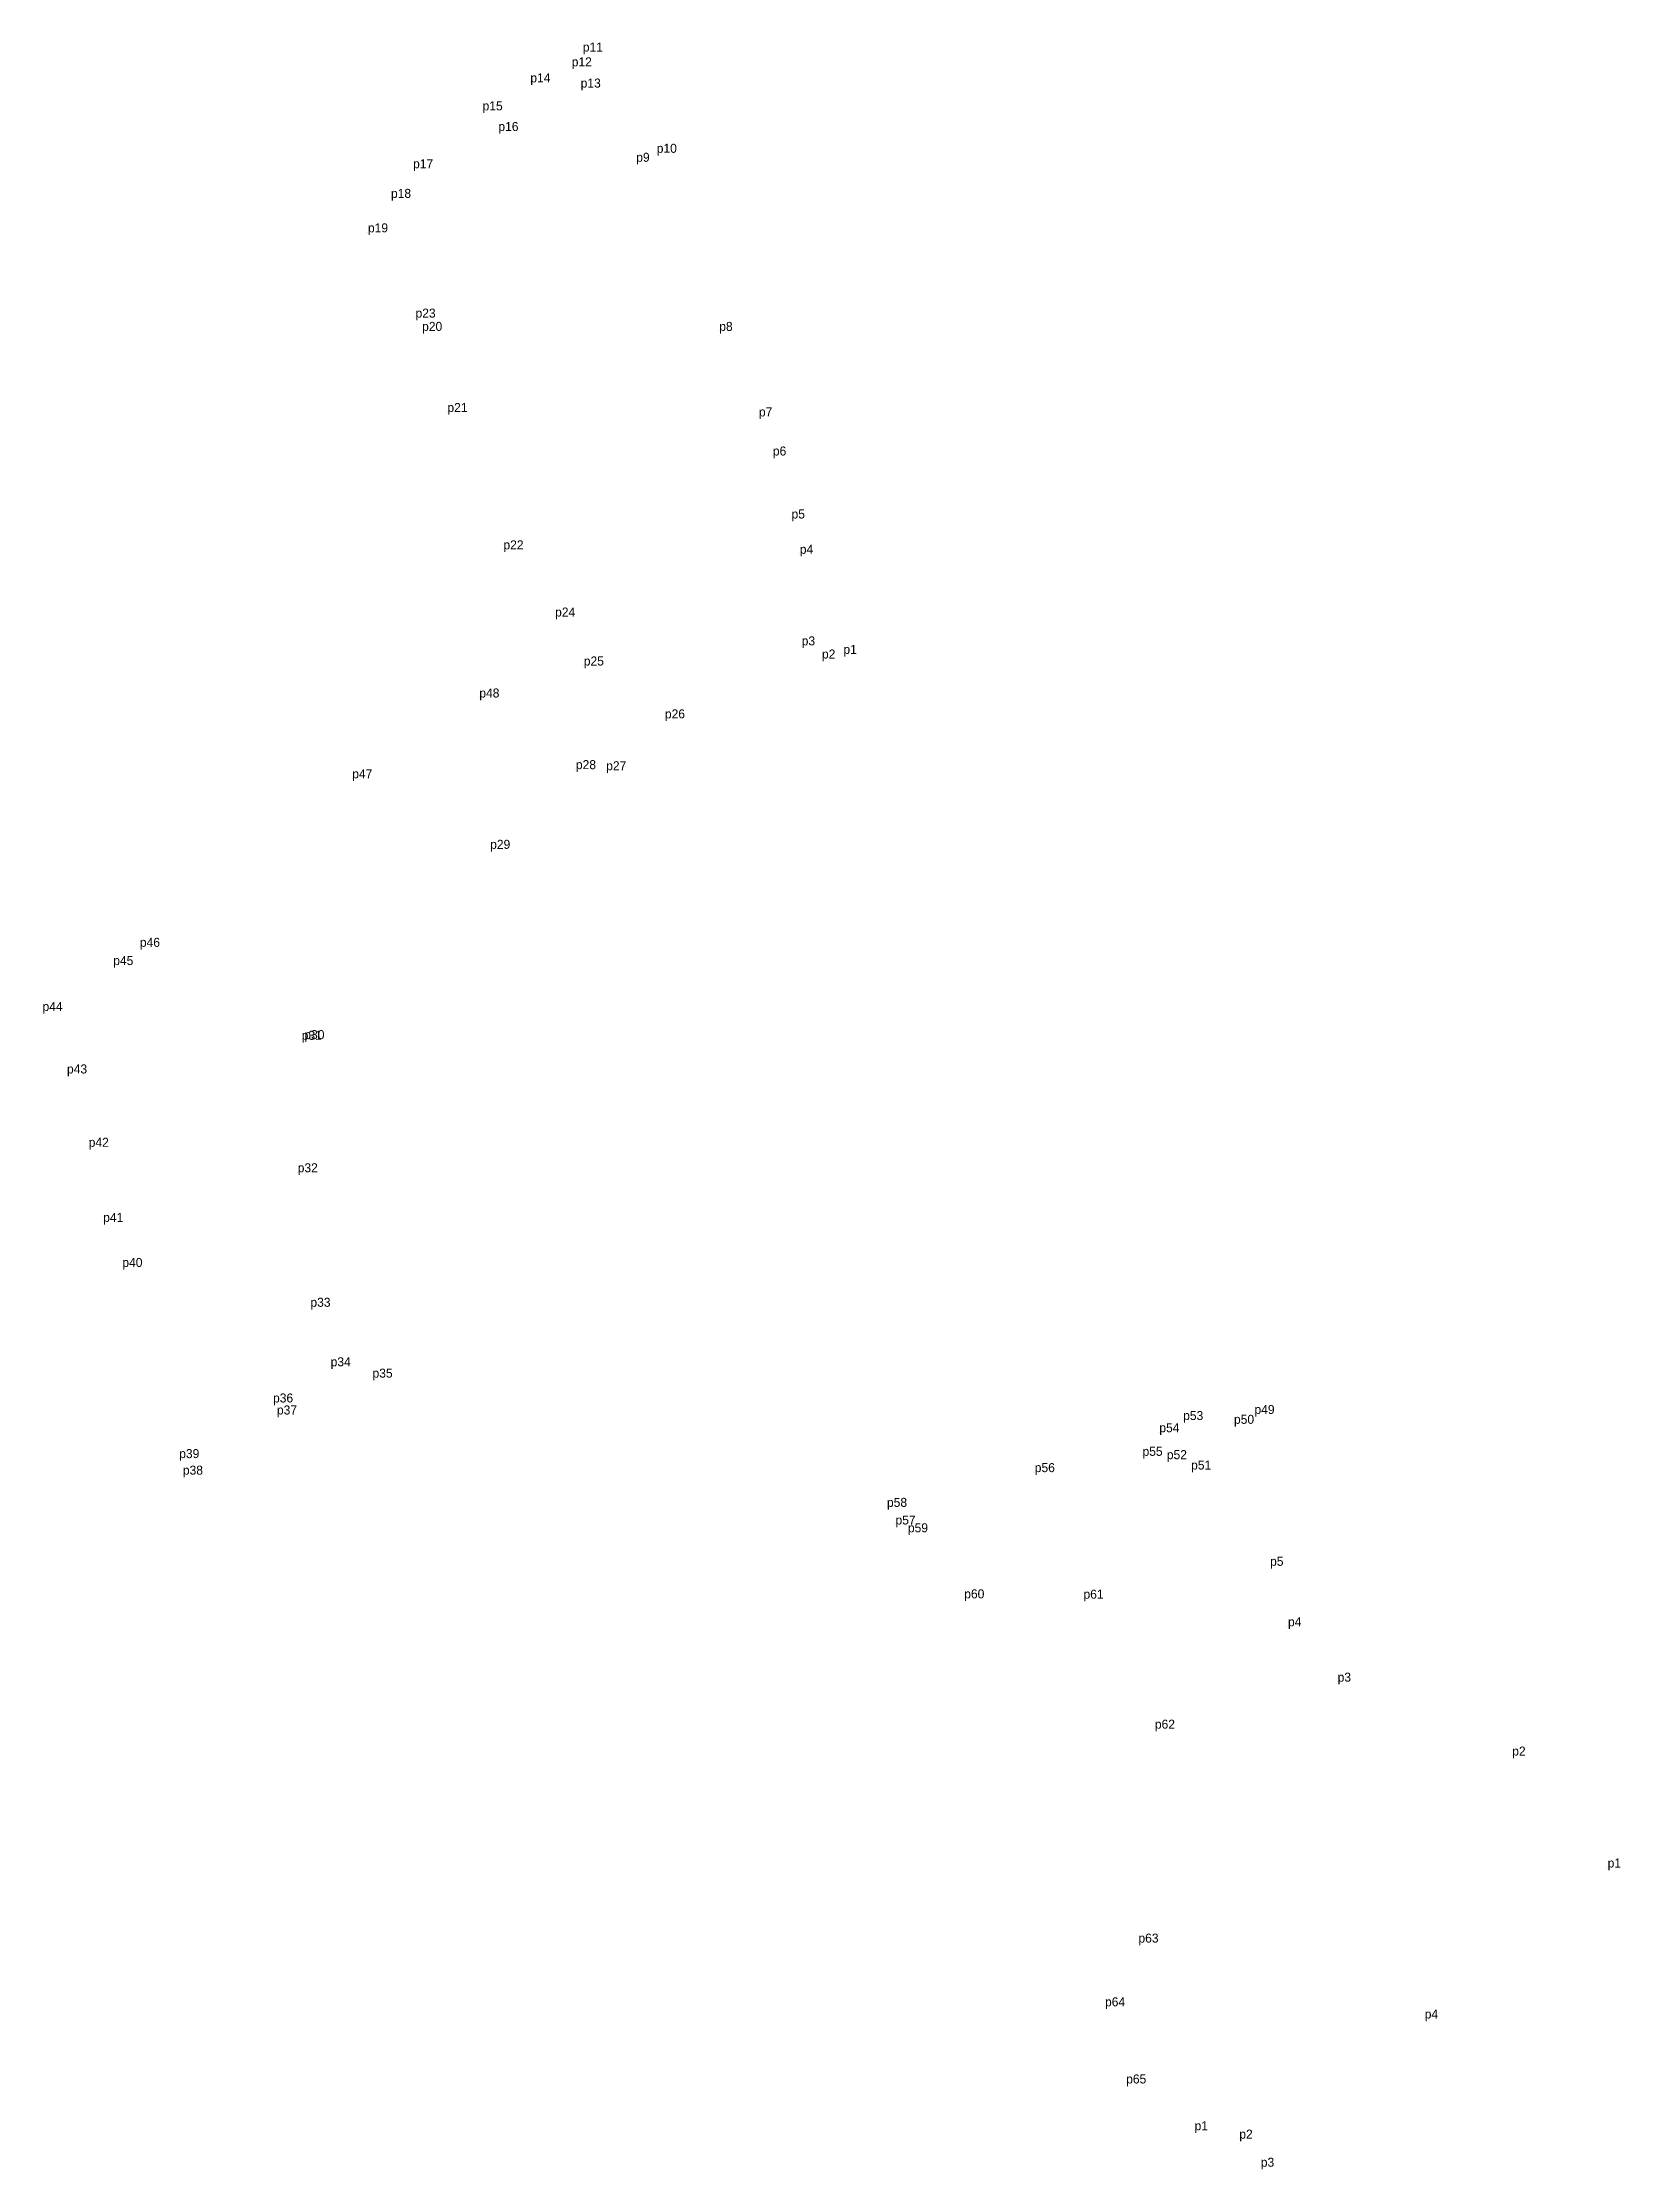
# Model space of a CAD drawing. Extents: x 538663 to 549627, y 1834784 to 1837018.
# Drawn here: x 549312.2 to 549627.5, y 1834784.1 to 1835208.8 of the extents above; entities outside this region: 2.
import ezdxf

# ---------------------------------------------------------------- set-up
doc = ezdxf.new("R2010")
doc.units = 0
doc.layers.add('Level 12', color=7, linetype='Continuous')
doc.layers.add('Level 7', color=7, linetype='Continuous')

msp = doc.modelspace()

# ---------------------------------------------------------------- linework, layer by layer
at = {"layer": 'Level 7'}
for p, q in [((538663.107, 1837016.108), (538663.107, 1837016.108)), ((549417.971, 1835204.077), (549417.971, 1835204.077)), ((549420.182, 1835207.032), (549420.182, 1835207.032)), ((549409.702, 1835200.886), (549409.702, 1835200.886)), ((549419.756, 1835199.838), (549419.756, 1835199.838)), ((549400.16, 1835195.284), (549400.16, 1835195.284)), ((549403.316, 1835191.161), (549403.316, 1835191.161)), ((549434.954, 1835186.814), (549434.954, 1835186.814)), ((549386.277, 1835183.727), (549386.277, 1835183.727)), ((549430.852, 1835185.02), (549430.852, 1835185.02)), ((549381.859, 1835177.808), (549381.859, 1835177.808)), ((549377.258, 1835170.925), (549377.258, 1835170.925)), ((549386.763, 1835153.898), (549386.763, 1835153.898)), ((549388.077, 1835151.248), (549388.077, 1835151.248)), ((549447.44, 1835151.241), (549447.44, 1835151.241)), ((549393.134, 1835135.045), (549393.134, 1835135.045)), ((549455.367, 1835134.168), (549455.367, 1835134.168)), ((549458.148, 1835126.362), (549458.148, 1835126.362)), ((549461.882, 1835113.786), (549461.882, 1835113.786)), ((549404.323, 1835107.623), (549404.323, 1835107.623)), ((549463.534, 1835106.743), (549463.534, 1835106.743)), ((549414.644, 1835094.202), (549414.644, 1835094.202)), ((549463.917, 1835088.451), (549463.917, 1835088.451)), ((549467.959, 1835085.815), (549467.959, 1835085.815)), ((549472.246, 1835086.744), (549472.246, 1835086.744)), ((549420.378, 1835084.428), (549420.378, 1835084.428)), ((549399.511, 1835078.035), (549399.511, 1835078.035)), ((549436.582, 1835073.87), (549436.582, 1835073.87)), ((549418.802, 1835063.728), (549418.802, 1835063.728)), ((549424.858, 1835063.507), (549424.858, 1835063.507)), ((549374.12, 1835061.906), (549374.12, 1835061.906)), ((549401.67, 1835047.815), (549401.67, 1835047.815)), ((549331.696, 1835028.245), (549331.696, 1835028.245)), ((549326.372, 1835024.606), (549326.372, 1835024.606)), ((549312.242, 1835015.426), (549312.242, 1835015.426)), ((549364.022, 1835009.68), (549364.022, 1835009.68)), ((549364.556, 1835009.817), (549364.556, 1835009.817)), ((549317.136, 1835002.959), (549317.136, 1835002.959)), ((549321.466, 1834988.31), (549321.466, 1834988.31)), ((549363.227, 1834983.226), (549363.227, 1834983.226)), ((549324.362, 1834973.314), (549324.362, 1834973.314)), ((549328.195, 1834964.319), (549328.195, 1834964.319)), ((549365.766, 1834956.366), (549365.766, 1834956.366)), ((549369.805, 1834944.482), (549369.805, 1834944.482)), ((549378.173, 1834942.213), (549378.173, 1834942.213)), ((549358.297, 1834937.254), (549358.297, 1834937.254)), ((549359.074, 1834934.856), (549359.074, 1834934.856)), ((549540.124, 1834933.75), (549540.124, 1834933.75)), ((549550.278, 1834932.993), (549550.278, 1834932.993)), ((549554.367, 1834934.96), (549554.367, 1834934.96)), ((549535.365, 1834931.316), (549535.365, 1834931.316)), ((549339.552, 1834926.149), (549339.552, 1834926.149)), ((549510.474, 1834923.347), (549510.474, 1834923.347)), ((549532.001, 1834926.603), (549532.001, 1834926.603)), ((549536.863, 1834925.935), (549536.863, 1834925.935)), ((549541.708, 1834923.861), (549541.708, 1834923.861)), ((549340.283, 1834922.843), (549340.283, 1834922.843)), ((549480.95, 1834916.406), (549480.95, 1834916.406)), ((549482.65, 1834912.882), (549482.65, 1834912.882)), ((549485.129, 1834911.33), (549485.129, 1834911.33)), ((549557.491, 1834904.639), (549557.491, 1834904.639)), ((549496.386, 1834898.139), (549496.386, 1834898.139)), ((549520.207, 1834898.074), (549520.207, 1834898.074)), ((549561.066, 1834892.555), (549561.066, 1834892.555)), ((549570.985, 1834881.504), (549570.985, 1834881.504)), ((549534.471, 1834872.12), (549534.471, 1834872.12)), ((549605.866, 1834866.74), (549605.866, 1834866.74)), ((549624.93, 1834844.393), (549624.93, 1834844.393)), ((549531.191, 1834829.392), (549531.191, 1834829.392)), ((549524.512, 1834816.667), (549524.512, 1834816.667)), ((549588.385, 1834814.23), (549588.385, 1834814.23)), ((549528.736, 1834801.266), (549528.736, 1834801.266)), ((549542.409, 1834791.92), (549542.409, 1834791.92)), ((549551.339, 1834790.251), (549551.339, 1834790.251)), ((549555.635, 1834784.636), (549555.635, 1834784.636))]:
    msp.add_line(p, q, dxfattribs=at)

# ---------------------------------------------------------------- texts
at = {"layer": 'Level 12'}
for s, p in [('p6', (538663.107, 1837016.108)), ('p11', (549420.182, 1835207.032)), ('p12', (549417.971, 1835204.077)), ('p14', (549409.702, 1835200.886)), ('p13', (549419.756, 1835199.838)), ('p15', (549400.16, 1835195.284)), ('p16', (549403.316, 1835191.161)), ('p9', (549430.852, 1835185.02)), ('p10', (549434.954, 1835186.814)), ('p17', (549386.277, 1835183.727)), ('p18', (549381.859, 1835177.808)), ('p19', (549377.258, 1835170.925)), ('p23', (549386.763, 1835153.898)), ('p20', (549388.077, 1835151.248)), ('p8', (549447.44, 1835151.241)), ('p21', (549393.134, 1835135.045)), ('p7', (549455.367, 1835134.168)), ('p6', (549458.148, 1835126.362)), ('p5', (549461.882, 1835113.786)), ('p22', (549404.323, 1835107.623)), ('p4', (549463.534, 1835106.743)), ('p24', (549414.644, 1835094.202)), ('p3', (549463.917, 1835088.451)), ('p25', (549420.378, 1835084.428)), ('p2', (549467.959, 1835085.815)), ('p1', (549472.246, 1835086.744)), ('p48', (549399.511, 1835078.035)), ('p26', (549436.582, 1835073.87)), ('p47', (549374.12, 1835061.906)), ('p28', (549418.802, 1835063.728)), ('p27', (549424.858, 1835063.507)), ('p29', (549401.67, 1835047.815)), ('p46', (549331.696, 1835028.245)), ('p45', (549326.372, 1835024.606)), ('p44', (549312.242, 1835015.426)), ('p31', (549364.022, 1835009.68)), ('p30', (549364.556, 1835009.817)), ('p43', (549317.136, 1835002.959)), ('p42', (549321.466, 1834988.31)), ('p32', (549363.227, 1834983.226)), ('p41', (549324.362, 1834973.314)), ('p40', (549328.195, 1834964.319)), ('p33', (549365.766, 1834956.366)), ('p34', (549369.805, 1834944.482)), ('p35', (549378.173, 1834942.213)), ('p36', (549358.297, 1834937.254)), ('p37', (549359.074, 1834934.856)), ('p49', (549554.367, 1834934.96)), ('p54', (549535.365, 1834931.316)), ('p53', (549540.124, 1834933.75)), ('p50', (549550.278, 1834932.993)), ('p39', (549339.552, 1834926.149)), ('p55', (549532.001, 1834926.603)), ('p52', (549536.863, 1834925.935)), ('p38', (549340.283, 1834922.843)), ('p56', (549510.474, 1834923.347)), ('p51', (549541.708, 1834923.861)), ('p58', (549480.95, 1834916.406)), ('p57', (549482.65, 1834912.882)), ('p59', (549485.129, 1834911.33)), ('p5', (549557.491, 1834904.639)), ('p60', (549496.386, 1834898.139)), ('p61', (549520.207, 1834898.074)), ('p4', (549561.066, 1834892.555)), ('p3', (549570.985, 1834881.504)), ('p62', (549534.471, 1834872.12)), ('p2', (549605.866, 1834866.74)), ('p1', (549624.93, 1834844.393)), ('p63', (549531.191, 1834829.392)), ('p64', (549524.512, 1834816.667)), ('p4', (549588.385, 1834814.23)), ('p65', (549528.736, 1834801.266)), ('p1', (549542.409, 1834791.92)), ('p2', (549551.339, 1834790.251)), ('p3', (549555.635, 1834784.636))]:
    msp.add_text(s, height=1.8, dxfattribs=at).set_placement(p)

doc.saveas('drawing.dxf')
